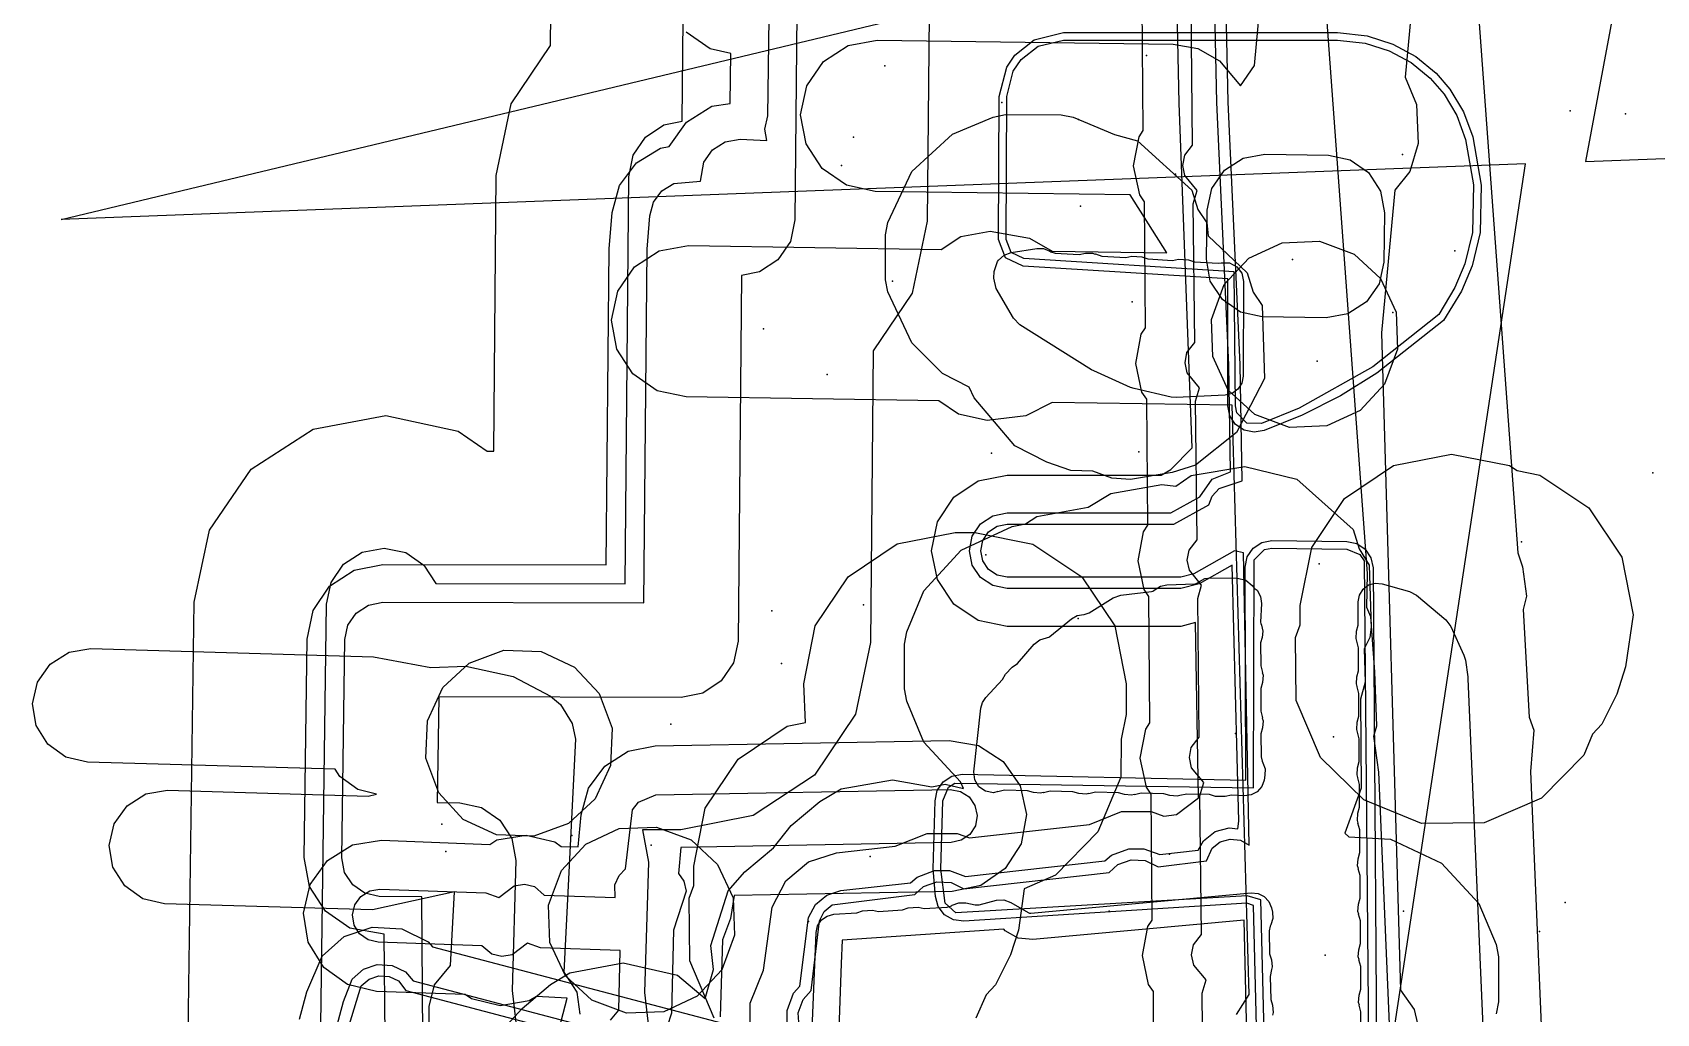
# Model space of a CAD drawing. Header units: metres. Extents: x -3943 to -3664, y 4962 to 6622.
# Drawn here: x -3931.33 to -3888.41, y 6525.6 to 6551.53 of the extents above; entities that cross this region are included whole.
import ezdxf

# ---------------------------------------------------------------- set-up
doc = ezdxf.new("R2010")
doc.units = ezdxf.units.M
for name, color, linetype in [('AI_GREENING_EXCLUSIONS', 1, 'Continuous'), ('AI_GREENING_LAWN', 82, 'Continuous'), ('AI_GREENING_REJECTED', 6, 'Continuous')]:
    doc.layers.add(name, color=color, linetype=linetype)

msp = doc.modelspace()

# ---------------------------------------------------------------- linework, layer by layer
at = {"layer": 'AI_GREENING_EXCLUSIONS'}
for points in [[(-3885.152, 6575.617), (-3890.289, 6548.12), (-3882.609, 6548.412), (-3850.632, 6549.631), (-3883.688, 6541.7), (-3888.047, 6514.566), (-3849.073, 6516.393), (-3882.057, 6508.173), (-3885.168, 6487.666), (-3847.755, 6489.485), (-3880.725, 6481.207), (-3882.028, 6472.516), (-3847.013, 6474.218), (-3879.983, 6465.94), (-3884.885, 6433.239), (-3877.129, 6433.606), (-3845.165, 6435.116), (-3878.147, 6426.884)], [(-3894.896, 6511.781), (-3895.746, 6531.973), (-3895.88, 6532.924), (-3895.798, 6533.202), (-3895.858, 6534.626), (-3895.964, 6536.084), (-3896.066, 6536.324), (-3896.047, 6537.225), (-3898.205, 6566.745)], [(-3894.896, 6511.781), (-3895.746, 6531.973), (-3895.88, 6532.924), (-3895.798, 6533.202), (-3895.858, 6534.626), (-3895.964, 6536.084), (-3896.066, 6536.324), (-3896.047, 6537.225), (-3898.205, 6566.745)], [(-3894, 6564.085), (-3892.077, 6537.769), (-3891.95, 6537.404), (-3891.843, 6536.631), (-3891.935, 6536.278), (-3891.779, 6533.425), (-3891.65, 6533.086), (-3891.743, 6531.991), (-3890.834, 6510.401), (-3890.63, 6510.414), (-3889.892, 6510.162), (-3889.225, 6509.756), (-3888.711, 6509.168), (-3888.462, 6508.429), (-3888.514, 6507.65), (-3888.645, 6507.301), (-3889.087, 6506.704), (-3889.717, 6506.309), (-3890.188, 6506.188), (-3890.658, 6506.172), (-3889.788, 6484.975)], [(-3894, 6564.085), (-3892.077, 6537.769), (-3891.95, 6537.404), (-3891.843, 6536.631), (-3891.935, 6536.278), (-3891.779, 6533.425), (-3891.65, 6533.086), (-3891.743, 6531.991), (-3890.834, 6510.401), (-3890.63, 6510.414), (-3889.892, 6510.162), (-3889.225, 6509.756), (-3888.711, 6509.168), (-3888.462, 6508.429), (-3888.514, 6507.65), (-3888.645, 6507.301), (-3889.087, 6506.704), (-3889.717, 6506.309), (-3890.188, 6506.188), (-3890.658, 6506.172), (-3889.788, 6484.975)], [(-3912.368, 6525.294), (-3912.368, 6525.872), (-3912.015, 6526.739), (-3911.781, 6528.406), (-3911.423, 6529.1), (-3910.827, 6529.603), (-3910.083, 6529.84), (-3908.531, 6530.015), (-3907.688, 6530.353), (-3906.896, 6530.353), (-3906.568, 6530.237), (-3903.397, 6530.594), (-3902.554, 6530.932), (-3901.762, 6530.932), (-3901.434, 6530.816), (-3901.093, 6530.854), (-3900.511, 6531.301), (-3900.596, 6535.931), (-3900.984, 6535.83), (-3905.57, 6535.83), (-3906.335, 6535.982), (-3906.984, 6536.416), (-3907.417, 6537.065), (-3907.57, 6537.83), (-3907.417, 6538.595), (-3906.984, 6539.244), (-3906.335, 6539.678), (-3905.57, 6539.83), (-3901.504, 6539.83), (-3901.249, 6539.972), (-3900.685, 6540.551), (-3901.029, 6549.657), (-3901.242, 6559.561)], [(-3911.388, 6525.279), (-3911.388, 6525.674), (-3911.217, 6526.133), (-3911.054, 6526.321), (-3910.82, 6528.13), (-3910.641, 6528.476), (-3910.343, 6528.728), (-3909.971, 6528.847), (-3908.126, 6529.05), (-3907.948, 6529.202), (-3907.49, 6529.373), (-3907.094, 6529.373), (-3906.67, 6529.217), (-3902.992, 6529.629), (-3902.814, 6529.781), (-3902.356, 6529.952), (-3901.96, 6529.952), (-3901.536, 6529.796), (-3900.527, 6529.912), (-3900.385, 6530.163), (-3900.078, 6530.403), (-3899.701, 6530.507), (-3899.48, 6530.48), (-3899.445, 6530.679), (-3899.623, 6537.444), (-3900.497, 6536.957), (-3900.984, 6536.83), (-3905.57, 6536.83), (-3905.952, 6536.906), (-3906.277, 6537.123), (-3906.494, 6537.447), (-3906.57, 6537.83), (-3906.494, 6538.213), (-3906.277, 6538.537), (-3905.952, 6538.754), (-3905.57, 6538.83), (-3901.244, 6538.83), (-3900.478, 6539.257), (-3900.15, 6539.718), (-3899.667, 6539.913), (-3899.717, 6542.744), (-3900.029, 6549.678), (-3900.242, 6559.582)], [(-3911.074, 6525.241), (-3911.094, 6525.615), (-3910.968, 6525.965), (-3910.751, 6526.208), (-3910.532, 6528.047), (-3910.406, 6528.289), (-3910.198, 6528.466), (-3908.014, 6528.745), (-3907.781, 6528.953), (-3907.431, 6529.079), (-3907.056, 6529.059), (-3906.717, 6528.893), (-3902.88, 6529.324), (-3902.647, 6529.532), (-3902.297, 6529.658), (-3901.922, 6529.638), (-3901.583, 6529.472), (-3900.304, 6529.635), (-3900.158, 6529.967), (-3899.943, 6530.135), (-3899.679, 6530.208), (-3899.408, 6530.174), (-3899.179, 6530.044), (-3899.329, 6537.775), (-3899.56, 6537.822), (-3900.643, 6537.219), (-3900.984, 6537.13), (-3905.57, 6537.13), (-3905.838, 6537.183), (-3906.065, 6537.335), (-3906.216, 6537.562), (-3906.27, 6537.83), (-3906.216, 6538.098), (-3906.065, 6538.325), (-3905.838, 6538.477), (-3905.57, 6538.53), (-3901.166, 6538.53), (-3900.242, 6539.045), (-3900.158, 6539.275), (-3899.973, 6539.476), (-3899.363, 6539.678), (-3899.417, 6542.755), (-3899.729, 6549.685), (-3899.942, 6559.589)], [(-3911.077, 6557.493), (-3911.184, 6546.575), (-3911.303, 6546.002), (-3911.633, 6545.518), (-3912.122, 6545.198), (-3912.597, 6545.108), (-3912.685, 6535.438), (-3912.803, 6534.868), (-3913.13, 6534.386), (-3913.616, 6534.064), (-3914.188, 6533.952), (-3920.596, 6533.964), (-3920.634, 6531.172), (-3920.035, 6531.164), (-3919.462, 6531.042), (-3918.98, 6530.71), (-3918.662, 6530.219), (-3918.555, 6529.643), (-3918.654, 6526.2), (-3918.513, 6524.98)], [(-3907.577, 6557.458), (-3907.684, 6546.543), (-3908.082, 6544.633), (-3909.115, 6543.117), (-3909.185, 6535.407), (-3909.579, 6533.505), (-3910.669, 6531.897), (-3912.288, 6530.826), (-3914.194, 6530.452), (-3915.21, 6530.454), (-3915.056, 6529.593), (-3915.154, 6526.15), (-3915.014, 6524.932)], [(-3923.866, 6514.172), (-3923.563, 6536.42), (-3923.441, 6536.993), (-3923.109, 6537.475), (-3922.618, 6537.794), (-3922.042, 6537.9), (-3921.47, 6537.778), (-3920.988, 6537.446), (-3920.675, 6536.964), (-3915.671, 6536.955), (-3915.574, 6547.715), (-3915.456, 6548.284), (-3915.131, 6548.765), (-3914.647, 6549.087), (-3914.159, 6549.185), (-3914.088, 6556.392)], [(-3927.331, 6516.806), (-3927.062, 6536.468), (-3926.656, 6538.376), (-3925.55, 6539.983), (-3923.913, 6541.045), (-3921.994, 6541.4), (-3920.086, 6540.993), (-3919.314, 6540.462), (-3919.14, 6540.461), (-3919.074, 6547.746), (-3918.681, 6549.643), (-3917.639, 6551.187), (-3917.598, 6555.4)], [(-3884.743, 6425.237), (-3885.121, 6433.228), (-3893.112, 6432.851), (-3925.076, 6431.34), (-3892.094, 6439.573), (-3887.147, 6472.267), (-3926.918, 6470.333), (-3893.948, 6478.61), (-3892.645, 6487.302), (-3927.661, 6485.599), (-3894.691, 6493.877), (-3891.614, 6514.398), (-3928.985, 6512.646), (-3896, 6520.867), (-3891.875, 6548.059), (-3898.598, 6547.803), (-3930.574, 6546.584), (-3897.519, 6554.516)], [(-3899.507, 6525.569), (-3899.175, 6526.099), (-3899.624, 6541.679), (-3904.385, 6541.75), (-3905.075, 6541.398), (-3906.1, 6541.275), (-3906.863, 6541.439), (-3907.378, 6541.795), (-3914.058, 6541.894), (-3914.821, 6542.058), (-3915.463, 6542.501), (-3915.887, 6543.156), (-3916.028, 6543.924), (-3915.864, 6544.687), (-3915.421, 6545.329), (-3914.766, 6545.753), (-3913.998, 6545.894), (-3907.314, 6545.794), (-3906.793, 6546.132), (-3906.025, 6546.272), (-3904.984, 6546.09), (-3904.38, 6545.75), (-3901.35, 6545.705), (-3902.319, 6547.235), (-3909.058, 6547.326), (-3909.821, 6547.488), (-3910.464, 6547.931), (-3910.889, 6548.585), (-3911.031, 6549.353), (-3910.868, 6550.116), (-3910.426, 6550.759), (-3909.771, 6551.184), (-3909.004, 6551.326), (-3901.182, 6551.22), (-3900.534, 6551.103), (-3899.959, 6550.782), (-3899.408, 6550.114), (-3899.037, 6550.659), (-3898.674, 6554.568)], [(-3894.682, 6554.312), (-3895.049, 6550.343), (-3894.752, 6549.628), (-3894.709, 6548.597), (-3894.932, 6547.849), (-3895.326, 6547.363), (-3895.677, 6543.586), (-3895.176, 6526.211), (-3894.816, 6525.704), (-3894.642, 6524.944), (-3894.779, 6523.896), (-3895.092, 6523.278), (-3894.643, 6507.734), (-3889.605, 6507.881), (-3889.821, 6513.287), (-3889.7, 6514.058), (-3889.292, 6514.723), (-3888.661, 6515.182), (-3887.903, 6515.365)], [(-3901.684, 6522.847), (-3901.709, 6526.179), (-3901.836, 6526.365), (-3901.997, 6527.128), (-3901.853, 6527.895), (-3901.742, 6528.065), (-3901.767, 6531.397), (-3901.894, 6531.583), (-3902.055, 6532.346), (-3901.911, 6533.113), (-3901.8, 6533.283), (-3901.825, 6536.615), (-3901.952, 6536.801), (-3902.113, 6537.564), (-3901.969, 6538.331), (-3901.858, 6538.501), (-3901.883, 6541.833), (-3902.01, 6542.018), (-3902.171, 6542.782), (-3902.027, 6543.549), (-3901.917, 6543.719), (-3901.941, 6547.05), (-3902.069, 6547.236), (-3902.229, 6548), (-3902.086, 6548.767), (-3901.975, 6548.937), (-3902, 6552.268)], [(-3900.379, 6522.463), (-3900.42, 6526.131), (-3900.315, 6526.483), (-3900.64, 6526.876), (-3900.697, 6527.143), (-3900.646, 6527.411), (-3900.438, 6527.681), (-3900.478, 6531.349), (-3900.373, 6531.701), (-3900.699, 6532.094), (-3900.755, 6532.361), (-3900.705, 6532.629), (-3900.496, 6532.899), (-3900.537, 6536.567), (-3900.432, 6536.919), (-3900.757, 6537.311), (-3900.813, 6537.579), (-3900.763, 6537.847), (-3900.554, 6538.117), (-3900.595, 6541.785), (-3900.49, 6542.137), (-3900.815, 6542.529), (-3900.871, 6542.797), (-3900.821, 6543.065), (-3900.612, 6543.335), (-3900.653, 6547.002), (-3900.548, 6547.355), (-3900.873, 6547.747), (-3900.929, 6548.014), (-3900.879, 6548.283), (-3900.67, 6548.552), (-3900.711, 6552.22)], [(-3922.013, 6524.982), (-3922.038, 6527.691), (-3922.945, 6527.856), (-3923.588, 6528.298), (-3924.012, 6528.953), (-3924.154, 6529.72), (-3924.075, 6535.494), (-3923.915, 6536.252), (-3923.479, 6536.892), (-3922.832, 6537.318), (-3922.072, 6537.467), (-3916.167, 6537.456), (-3916.091, 6545.805), (-3916.015, 6546.769), (-3915.816, 6547.486), (-3915.369, 6548.079), (-3914.736, 6548.469), (-3914.502, 6548.511), (-3914.051, 6549.155), (-3913.375, 6549.578), (-3912.897, 6549.654), (-3912.877, 6550.974), (-3913.424, 6551.096), (-3914.06, 6551.537)], [(-3921.013, 6524.991), (-3921.046, 6528.678), (-3922.168, 6528.693), (-3922.55, 6528.775), (-3922.871, 6528.996), (-3923.083, 6529.323), (-3923.154, 6529.707), (-3923.075, 6535.48), (-3922.995, 6535.859), (-3922.777, 6536.179), (-3922.454, 6536.392), (-3922.074, 6536.467), (-3915.176, 6536.454), (-3915.091, 6545.796), (-3915.019, 6546.685), (-3914.919, 6547.043), (-3914.696, 6547.34), (-3914.379, 6547.535), (-3913.675, 6547.598), (-3913.591, 6548.103), (-3913.362, 6548.43), (-3913.025, 6548.641), (-3912.631, 6548.704), (-3911.927, 6548.674), (-3911.978, 6548.973), (-3911.902, 6549.321), (-3911.862, 6551.909)], [(-3918.795, 6525.289), (-3918.394, 6525.73), (-3917.641, 6526.361), (-3917.135, 6526.674), (-3915.718, 6526.939), (-3914.282, 6526.606), (-3913.552, 6525.995), (-3913.336, 6526.759), (-3913.407, 6527.397), (-3912.945, 6528.836), (-3912.506, 6529.337), (-3911.748, 6529.971), (-3911.28, 6530.565), (-3910.527, 6531.196), (-3909.956, 6531.535), (-3908.604, 6531.774), (-3907.565, 6531.587), (-3907.212, 6531.66), (-3906.726, 6531.542), (-3906.81, 6531.721), (-3907.772, 6532.769), (-3908.225, 6533.852), (-3908.29, 6534.175), (-3908.29, 6535.362), (-3908.225, 6535.685), (-3907.772, 6536.768), (-3906.784, 6537.842), (-3905.437, 6538.472), (-3905.084, 6538.538), (-3904.788, 6538.737), (-3903.431, 6538.976), (-3902.835, 6539.339), (-3901.482, 6539.578), (-3901.118, 6539.533), (-3900.709, 6539.817), (-3899.294, 6540.056), (-3897.92, 6539.723), (-3896.428, 6538.388), (-3896.269, 6537.875), (-3896.006, 6537.448), (-3895.952, 6535.807), (-3895.984, 6535.535), (-3896.14, 6535.232), (-3896.112, 6534.357), (-3896.236, 6533.906), (-3896.217, 6531.552), (-3896.645, 6530.362), (-3896.538, 6530.269), (-3895.437, 6530.204), (-3894.09, 6529.573), (-3893.103, 6528.5), (-3892.649, 6527.416), (-3892.584, 6527.094), (-3892.584, 6525.906), (-3892.649, 6525.584)], [(-3913.317, 6525.475), (-3913.964, 6526.984), (-3913.98, 6528.645), (-3913.856, 6528.981), (-3913.856, 6529.494), (-3913.552, 6531.025), (-3912.684, 6532.322), (-3912.684, 6532.322), (-3911.387, 6533.19), (-3910.902, 6533.286), (-3910.947, 6534.314), (-3910.643, 6535.845), (-3909.775, 6537.142), (-3908.478, 6538.01), (-3906.947, 6538.314), (-3906.425, 6538.309), (-3904.894, 6538.005), (-3903.597, 6537.137), (-3902.729, 6535.84), (-3902.425, 6534.309), (-3902.425, 6533.503), (-3902.556, 6532.846), (-3902.571, 6531.842), (-3903.176, 6530.397), (-3904.299, 6529.253), (-3905.123, 6528.892), (-3905.275, 6527.8), (-3905.487, 6527.145), (-3905.88, 6526.355), (-3906.129, 6526.088), (-3906.401, 6525.475)], [(-3898.383, 6501.148), (-3899.066, 6528.452), (-3899.234, 6528.51), (-3906.722, 6528.035), (-3906.993, 6528.071), (-3907.229, 6528.208), (-3907.395, 6528.425), (-3907.465, 6528.688), (-3907.527, 6529.422), (-3907.473, 6531.216), (-3907.419, 6531.489), (-3907.264, 6531.719), (-3907.031, 6531.871), (-3906.758, 6531.921), (-3899.261, 6531.763), (-3899.281, 6537.394), (-3899.228, 6537.664), (-3899.074, 6537.893), (-3898.844, 6538.045), (-3898.573, 6538.096), (-3898.573, 6538.096), (-3896.595, 6538.074), (-3896.33, 6538.019), (-3896.107, 6537.868), (-3895.957, 6537.643), (-3895.903, 6537.379), (-3895.788, 6520.938)], [(-3898.183, 6501.153), (-3898.87, 6528.601), (-3899.232, 6528.71), (-3906.928, 6528.26), (-3907.215, 6528.513), (-3907.328, 6529.409), (-3907.273, 6531.218), (-3907.124, 6531.577), (-3906.957, 6531.685), (-3899.06, 6531.559), (-3899.043, 6537.588), (-3898.769, 6537.86), (-3898.576, 6537.896), (-3896.597, 6537.874), (-3896.248, 6537.727), (-3896.248, 6537.727), (-3896.141, 6537.566), (-3895.988, 6520.934)], [(-3920.854, 6524.823), (-3920.848, 6525.784), (-3920.704, 6526.352), (-3920.285, 6526.862), (-3920.183, 6528.809), (-3922.345, 6528.339), (-3927.848, 6528.498), (-3928.418, 6528.629), (-3928.895, 6528.968), (-3929.206, 6529.464), (-3929.304, 6530.041), (-3929.173, 6530.611), (-3928.834, 6531.088), (-3928.338, 6531.399), (-3927.761, 6531.497), (-3922.459, 6531.343), (-3922.24, 6531.396), (-3922.737, 6531.515), (-3923.211, 6531.858), (-3923.33, 6532.053), (-3929.878, 6532.242), (-3930.448, 6532.373), (-3930.925, 6532.712), (-3931.236, 6533.208), (-3931.334, 6533.785), (-3931.203, 6534.356), (-3930.864, 6534.833), (-3930.368, 6535.144), (-3929.791, 6535.241), (-3922.317, 6535.025), (-3920.806, 6534.741), (-3919.884, 6534.778), (-3918.629, 6534.5), (-3917.639, 6533.985), (-3917.376, 6533.76), (-3917.069, 6533.261), (-3916.98, 6532.847), (-3917.29, 6526.691), (-3916.947, 6526.156), (-3916.863, 6525.576)], [(-3917.416, 6525.188), (-3917.206, 6526.005), (-3918.012, 6526.046), (-3918.203, 6525.927), (-3918.973, 6525.802), (-3919.733, 6525.98), (-3919.898, 6526.099), (-3922.244, 6526.18), (-3923.004, 6526.359), (-3923.637, 6526.815), (-3924.048, 6527.478), (-3924.174, 6528.248), (-3923.995, 6529.008), (-3923.539, 6529.642), (-3922.876, 6530.052), (-3922.106, 6530.178), (-3919.248, 6530.066), (-3919.057, 6530.185), (-3918.287, 6530.31), (-3917.527, 6530.132), (-3917.362, 6530.013), (-3916.91, 6529.998), (-3916.835, 6530.85), (-3916.64, 6531.551), (-3916.207, 6532.136), (-3915.593, 6532.528), (-3914.879, 6532.673), (-3907.101, 6532.816), (-3906.333, 6532.678), (-3905.676, 6532.256), (-3905.231, 6531.616), (-3905.065, 6530.853), (-3905.203, 6530.085), (-3905.624, 6529.429), (-3906.265, 6528.983), (-3907.027, 6528.817), (-3912.785, 6528.711), (-3912.884, 6528.105), (-3913.094, 6527.547), (-3913.154, 6525.509)], [(-3916.057, 6525.424), (-3915.839, 6525.686), (-3915.801, 6527.257), (-3917.905, 6527.33), (-3918.252, 6527.451), (-3918.659, 6527.145), (-3918.928, 6527.101), (-3919.194, 6527.163), (-3919.454, 6527.384), (-3922.199, 6527.48), (-3922.465, 6527.542), (-3922.687, 6527.702), (-3922.831, 6527.934), (-3922.875, 6528.203), (-3922.812, 6528.469), (-3922.653, 6528.691), (-3922.42, 6528.835), (-3922.151, 6528.879), (-3919.355, 6528.782), (-3919.008, 6528.661), (-3918.601, 6528.967), (-3918.332, 6529.011), (-3918.066, 6528.949), (-3917.806, 6528.728), (-3915.932, 6528.663), (-3915.939, 6528.997), (-3915.831, 6529.248), (-3915.656, 6529.419), (-3915.472, 6530.981), (-3915.32, 6531.186), (-3914.856, 6531.373), (-3907.077, 6531.516), (-3906.808, 6531.468), (-3906.578, 6531.32), (-3906.423, 6531.096), (-3906.364, 6530.829), (-3906.413, 6530.561), (-3906.56, 6530.331), (-3906.785, 6530.175), (-3907.051, 6530.117), (-3914.201, 6529.985), (-3914.262, 6529.295), (-3914.119, 6529.097), (-3914.057, 6528.831), (-3914.388, 6527.798), (-3914.44, 6525.602), (-3914.557, 6525.254)], [(-3924.274, 6525.443), (-3924.083, 6526.168), (-3923.677, 6527.111), (-3923.092, 6527.628), (-3922.354, 6527.882), (-3921.575, 6527.834), (-3920.874, 6527.491), (-3920.757, 6527.36), (-3912.758, 6525.25)], [(-3898.702, 6501.873), (-3899.308, 6528.065), (-3904.892, 6527.55), (-3905.28, 6527.591), (-3905.623, 6527.777), (-3905.66, 6527.822), (-3909.935, 6527.531), (-3909.962, 6526.921), (-3910.042, 6524.686)], [(-3923.307, 6525.188), (-3923.116, 6525.913), (-3922.881, 6526.505), (-3922.589, 6526.764), (-3922.22, 6526.891), (-3921.83, 6526.867), (-3921.479, 6526.696), (-3921.272, 6526.461), (-3912.754, 6524.215)], [(-3923.017, 6525.111), (-3922.642, 6526.324), (-3922.437, 6526.505), (-3922.179, 6526.593), (-3921.907, 6526.577), (-3921.661, 6526.457), (-3921.463, 6526.201), (-3912.716, 6523.895)]]:
    msp.add_lwpolyline(points, dxfattribs=at)
for points in [[(-3898.778, 6541.01), (-3899.045, 6540.96), (-3899.312, 6541.015), (-3899.537, 6541.168), (-3899.687, 6541.396), (-3899.738, 6541.663), (-3899.736, 6545.012), (-3905.146, 6545.353), (-3905.613, 6545.573), (-3905.802, 6546.054), (-3905.784, 6549.837), (-3905.582, 6550.615), (-3905.368, 6550.93), (-3904.862, 6551.33), (-3904.084, 6551.526), (-3896.844, 6551.526), (-3896.054, 6551.439), (-3895.381, 6551.223), (-3894.771, 6550.889), (-3894.238, 6550.45), (-3893.871, 6550.026), (-3893.512, 6549.431), (-3893.268, 6548.768), (-3893.044, 6547.492), (-3893.074, 6546.24), (-3893.284, 6545.361), (-3893.564, 6544.69), (-3894.036, 6543.918), (-3895.799, 6542.523), (-3896.764, 6541.923), (-3897.778, 6541.411), (-3898.778, 6541.01)], [(-3899.234, 6541.199), (-3899.501, 6541.471), (-3899.538, 6541.662), (-3899.573, 6545.202), (-3905.133, 6545.552), (-3905.467, 6545.71), (-3905.602, 6546.053), (-3905.584, 6549.836), (-3905.417, 6550.502), (-3905.202, 6550.817), (-3904.75, 6551.164), (-3904.084, 6551.326), (-3896.844, 6551.326), (-3896.112, 6551.247), (-3895.474, 6551.046), (-3894.896, 6550.732), (-3894.39, 6550.319), (-3894.023, 6549.895), (-3893.685, 6549.331), (-3893.456, 6548.702), (-3893.244, 6547.497), (-3893.274, 6546.245), (-3893.478, 6545.412), (-3893.74, 6544.784), (-3894.164, 6544.071), (-3895.905, 6542.692), (-3897.853, 6541.596), (-3898.852, 6541.196), (-3899.234, 6541.199)], [(-3903.308, 6539.935), (-3903.887, 6539.95), (-3904.52, 6540.168), (-3905.368, 6540.598), (-3906.446, 6541.867), (-3906.573, 6542.149), (-3907.284, 6542.514), (-3908.095, 6543.324), (-3908.725, 6544.671), (-3908.79, 6544.993), (-3908.79, 6546.181), (-3908.725, 6546.503), (-3908.095, 6547.85), (-3907.021, 6548.838), (-3905.938, 6549.291), (-3905.615, 6549.356), (-3904.146, 6549.351), (-3903.824, 6549.286), (-3902.737, 6548.83), (-3902.13, 6548.668), (-3900.693, 6547.361), (-3900.533, 6546.849), (-3900.294, 6546.495), (-3900.262, 6546.153), (-3899.23, 6545.173), (-3899.07, 6544.66), (-3898.831, 6544.307), (-3898.771, 6542.381), (-3899.509, 6540.95), (-3900.595, 6540.092), (-3901.211, 6539.897), (-3902.31, 6539.716), (-3902.803, 6539.745), (-3903.308, 6539.935)], [(-3896.021, 6547.825), (-3895.704, 6547.333), (-3895.599, 6546.758), (-3895.62, 6545.458), (-3895.743, 6544.886), (-3896.076, 6544.405), (-3896.568, 6544.087), (-3897.144, 6543.982), (-3898.832, 6544.01), (-3899.404, 6544.133), (-3899.885, 6544.466), (-3900.203, 6544.958), (-3900.308, 6545.534), (-3900.287, 6546.833), (-3900.163, 6547.406), (-3899.83, 6547.887), (-3899.338, 6548.204), (-3898.762, 6548.309), (-3897.075, 6548.282), (-3896.503, 6548.158), (-3896.021, 6547.825)], [(-3897.319, 6546.009), (-3896.402, 6545.668), (-3895.703, 6545.021), (-3895.294, 6544.139), (-3895.255, 6543.153), (-3895.596, 6542.236), (-3896.243, 6541.537), (-3897.125, 6541.128), (-3898.111, 6541.089), (-3899.028, 6541.43), (-3899.727, 6542.077), (-3900.136, 6542.959), (-3900.175, 6543.945), (-3899.834, 6544.862), (-3899.187, 6545.561), (-3898.305, 6545.97), (-3897.319, 6546.009)], [(-3895.358, 6540.08), (-3893.827, 6540.384), (-3892.296, 6540.08), (-3892.097, 6539.946), (-3891.494, 6539.827), (-3890.197, 6538.959), (-3889.329, 6537.662), (-3889.025, 6536.131), (-3889.232, 6534.76), (-3889.458, 6534.035), (-3889.851, 6533.245), (-3890.1, 6532.978), (-3890.329, 6532.429), (-3891.452, 6531.285), (-3892.961, 6530.638), (-3894.622, 6530.622), (-3896.144, 6531.242), (-3897.288, 6532.365), (-3897.935, 6533.874), (-3897.951, 6535.535), (-3897.827, 6535.871), (-3897.827, 6536.384), (-3897.523, 6537.915), (-3896.655, 6539.212), (-3895.358, 6540.08)], [(-3918.872, 6535.2), (-3917.886, 6535.161), (-3917.004, 6534.752), (-3916.357, 6534.053), (-3916.016, 6533.136), (-3916.055, 6532.15), (-3916.464, 6531.268), (-3917.163, 6530.621), (-3918.08, 6530.28), (-3919.066, 6530.319), (-3919.948, 6530.728), (-3920.595, 6531.427), (-3920.936, 6532.344), (-3920.897, 6533.33), (-3920.488, 6534.212), (-3919.789, 6534.859), (-3918.872, 6535.2)], [(-3914.84, 6530.525), (-3913.923, 6530.183), (-3913.224, 6529.536), (-3912.815, 6528.655), (-3912.775, 6527.668), (-3913.117, 6526.751), (-3913.764, 6526.052), (-3914.645, 6525.643), (-3915.631, 6525.604), (-3916.548, 6525.945), (-3917.248, 6526.593), (-3917.657, 6527.474), (-3917.696, 6528.46), (-3917.355, 6529.377), (-3916.707, 6530.076), (-3915.826, 6530.485), (-3914.84, 6530.525)]]:
    msp.add_lwpolyline(points, close=True, dxfattribs=at)
at = {"layer": 'AI_GREENING_LAWN'}
for points in [[(-3903.315, 6545.695), (-3903.243, 6545.667), (-3903.241, 6545.674), (-3903.067, 6545.618), (-3902.434, 6545.58), (-3902.277, 6545.614), (-3902.01, 6545.597), (-3901.858, 6545.545), (-3901.202, 6545.504), (-3901.044, 6545.538), (-3900.777, 6545.521), (-3900.625, 6545.468), (-3899.992, 6545.428), (-3899.914, 6545.442), (-3899.696, 6545.435), (-3899.503, 6545.335), (-3899.37, 6545.162), (-3899.323, 6544.949), (-3899.335, 6542.44), (-3899.371, 6542.256), (-3899.473, 6542.097), (-3899.627, 6541.988), (-3899.809, 6541.943), (-3901.103, 6541.878), (-3901.24, 6541.89), (-3902.218, 6542.113), (-3902.311, 6542.144), (-3903.282, 6542.58), (-3903.343, 6542.613), (-3905.239, 6543.804), (-3905.405, 6543.976), (-3905.86, 6544.758), (-3905.927, 6545.038), (-3905.917, 6545.211), (-3905.825, 6545.472), (-3905.8, 6545.508), (-3905.655, 6545.643), (-3905.47, 6545.712), (-3904.786, 6545.819), (-3904.61, 6545.815), (-3904.445, 6545.75), (-3904.415, 6545.731), (-3904.3, 6545.695), (-3903.667, 6545.657), (-3903.505, 6545.691), (-3903.315, 6545.695)], [(-3904.507, 6535.532), (-3904.472, 6535.541), (-3904.442, 6535.559), (-3903.874, 6536.031), (-3903.722, 6536.118), (-3903.549, 6536.147), (-3903.54, 6536.146), (-3903.409, 6536.183), (-3902.769, 6536.58), (-3902.565, 6536.652), (-3901.761, 6536.749), (-3901.726, 6536.758), (-3901.695, 6536.778), (-3901.665, 6536.804), (-3901.519, 6536.894), (-3901.35, 6536.929), (-3900.612, 6536.953), (-3900.577, 6536.959), (-3900.544, 6536.976), (-3900.487, 6537.018), (-3900.344, 6537.091), (-3900.186, 6537.115), (-3899.486, 6537.107), (-3899.267, 6537.054), (-3899.094, 6536.91), (-3899.042, 6536.842), (-3898.968, 6536.783), (-3898.874, 6536.619), (-3898.848, 6536.433), (-3898.873, 6535.938), (-3898.869, 6535.902), (-3898.853, 6535.865), (-3898.815, 6535.704), (-3898.832, 6535.539), (-3898.873, 6535.392), (-3898.872, 6534.789), (-3898.827, 6534.612), (-3898.833, 6534.61), (-3898.81, 6534.537), (-3898.825, 6534.348), (-3898.868, 6534.188), (-3898.867, 6533.585), (-3898.822, 6533.408), (-3898.829, 6533.407), (-3898.806, 6533.333), (-3898.82, 6533.144), (-3898.864, 6532.985), (-3898.863, 6532.382), (-3898.833, 6532.265), (-3898.811, 6532.224), (-3898.757, 6532.065), (-3898.758, 6531.898), (-3898.782, 6531.762), (-3898.845, 6531.593), (-3898.963, 6531.458), (-3899.122, 6531.373), (-3899.3, 6531.35), (-3899.644, 6531.367), (-3899.81, 6531.328), (-3900.07, 6531.335), (-3900.225, 6531.382), (-3900.828, 6531.396), (-3901.006, 6531.355), (-3901.007, 6531.361), (-3901.081, 6531.34), (-3901.27, 6531.359), (-3901.428, 6531.407), (-3902.031, 6531.421), (-3902.209, 6531.38), (-3902.211, 6531.387), (-3902.284, 6531.365), (-3902.473, 6531.385), (-3902.631, 6531.432), (-3903.234, 6531.446), (-3903.412, 6531.406), (-3903.414, 6531.412), (-3903.488, 6531.391), (-3903.677, 6531.41), (-3903.835, 6531.458), (-3904.438, 6531.472), (-3904.616, 6531.431), (-3904.617, 6531.437), (-3904.691, 6531.416), (-3904.88, 6531.435), (-3905.038, 6531.483), (-3905.641, 6531.497), (-3905.819, 6531.456), (-3905.82, 6531.462), (-3905.932, 6531.433), (-3906.142, 6531.469), (-3906.318, 6531.59), (-3906.427, 6531.774), (-3906.45, 6531.986), (-3906.27, 6533.663), (-3906.227, 6533.819), (-3906.136, 6533.953), (-3905.694, 6534.421), (-3905.619, 6534.565), (-3905.444, 6534.755), (-3905.297, 6534.848), (-3904.856, 6535.359), (-3904.709, 6535.476), (-3904.529, 6535.53), (-3904.507, 6535.532)]]:
    msp.add_lwpolyline(points, close=True, dxfattribs=at)
for points in [[(-3896.218, 6525.037), (-3896.221, 6525.639), (-3896.266, 6525.816), (-3896.26, 6525.818), (-3896.283, 6525.891), (-3896.269, 6526.08), (-3896.226, 6526.24), (-3896.229, 6526.842), (-3896.275, 6527.019), (-3896.268, 6527.02), (-3896.292, 6527.093), (-3896.278, 6527.283), (-3896.234, 6527.442), (-3896.237, 6528.044), (-3896.283, 6528.221), (-3896.277, 6528.223), (-3896.3, 6528.296), (-3896.286, 6528.486), (-3896.243, 6528.645), (-3896.246, 6529.247), (-3896.292, 6529.424), (-3896.285, 6529.426), (-3896.309, 6529.499), (-3896.295, 6529.688), (-3896.251, 6529.848), (-3896.254, 6530.45), (-3896.3, 6530.627), (-3896.294, 6530.628), (-3896.317, 6530.701), (-3896.303, 6530.891), (-3896.26, 6531.05), (-3896.263, 6531.652), (-3896.308, 6531.829), (-3896.302, 6531.831), (-3896.325, 6531.904), (-3896.311, 6532.093), (-3896.268, 6532.253), (-3896.271, 6532.855), (-3896.317, 6533.032), (-3896.311, 6533.033), (-3896.334, 6533.106), (-3896.32, 6533.296), (-3896.277, 6533.455), (-3896.28, 6534.057), (-3896.325, 6534.234), (-3896.319, 6534.236), (-3896.342, 6534.309), (-3896.328, 6534.499), (-3896.285, 6534.658), (-3896.288, 6535.26), (-3896.334, 6535.437), (-3896.327, 6535.439), (-3896.351, 6535.512), (-3896.337, 6535.701), (-3896.293, 6535.861), (-3896.297, 6536.474), (-3896.264, 6536.655), (-3896.167, 6536.812), (-3896.021, 6536.923), (-3895.844, 6536.974), (-3895.66, 6536.957), (-3894.939, 6536.753), (-3894.753, 6536.654), (-3893.975, 6535.999), (-3893.843, 6535.824), (-3893.5, 6535.072), (-3893.5, 6535.072), (-3893.46, 6534.934), (-3893.398, 6534.494), (-3893.394, 6534.445), (-3892.576, 6515.448)], [(-3910.74, 6524.762), (-3910.623, 6527.739), (-3910.583, 6527.916), (-3910.482, 6528.068), (-3910.333, 6528.173), (-3910.156, 6528.218), (-3909.547, 6528.258), (-3909.396, 6528.311), (-3909.128, 6528.328), (-3908.971, 6528.294), (-3908.342, 6528.334), (-3908.19, 6528.387), (-3907.923, 6528.404), (-3907.766, 6528.371), (-3907.16, 6528.408), (-3907.045, 6528.445), (-3907.028, 6528.456), (-3906.851, 6528.523), (-3906.661, 6528.52), (-3906.421, 6528.47), (-3906.31, 6528.472), (-3905.851, 6528.588), (-3905.658, 6528.598), (-3905.475, 6528.534), (-3905.019, 6528.266), (-3904.984, 6528.252), (-3904.947, 6528.249), (-3899.12, 6528.786), (-3898.94, 6528.769), (-3898.777, 6528.69), (-3898.653, 6528.558), (-3898.585, 6528.39), (-3898.56, 6528.271), (-3898.554, 6528.103), (-3898.603, 6527.943), (-3898.624, 6527.901), (-3898.651, 6527.784), (-3898.635, 6527.177), (-3898.587, 6527.019), (-3898.567, 6526.83), (-3898.588, 6526.756), (-3898.582, 6526.755), (-3898.622, 6526.576), (-3898.607, 6525.97), (-3898.558, 6525.812), (-3898.539, 6525.623), (-3898.56, 6525.549)]]:
    msp.add_lwpolyline(points, dxfattribs=at)
at = {"layer": 'AI_GREENING_REJECTED'}
for p in [(-3908.81, 6550.65), (-3901.89, 6550.92), (-3905.71, 6549.68), (-3890.69, 6549.46), (-3889.23, 6549.38), (-3903.69, 6549.23), (-3909.63, 6548.76), (-3895.12, 6548.3), (-3909.95, 6548.01), (-3901.12, 6547.78), (-3903.63, 6546.94), (-3898.03, 6545.53), (-3893.74, 6545.76), (-3908.6, 6544.95), (-3902.27, 6544.41), (-3895.38, 6544.13), (-3912.01, 6543.69), (-3910.33, 6542.49), (-3897.38, 6542.84), (-3905.99, 6540.41), (-3902.09, 6540.44), (-3888.51, 6539.89), (-3891.98, 6538.06), (-3906.14, 6537.72), (-3897.33, 6537.48), (-3911.79, 6536.24), (-3909.37, 6536.4), (-3903.7, 6536.04), (-3911.54, 6534.85), (-3914.46, 6533.24), (-3899.54, 6533), (-3896.95, 6532.91), (-3920.51, 6530.6), (-3917.08, 6530.3), (-3914.98, 6530.05), (-3920.41, 6529.88), (-3909.19, 6529.75), (-3901.28, 6529.81), (-3890.82, 6528.53), (-3910.82, 6528.03), (-3902.88, 6528.3), (-3895.1, 6528.3), (-3891.5, 6527.76), (-3897.17, 6527.14)]:
    msp.add_point(p, dxfattribs=at)

doc.saveas('drawing.dxf')
